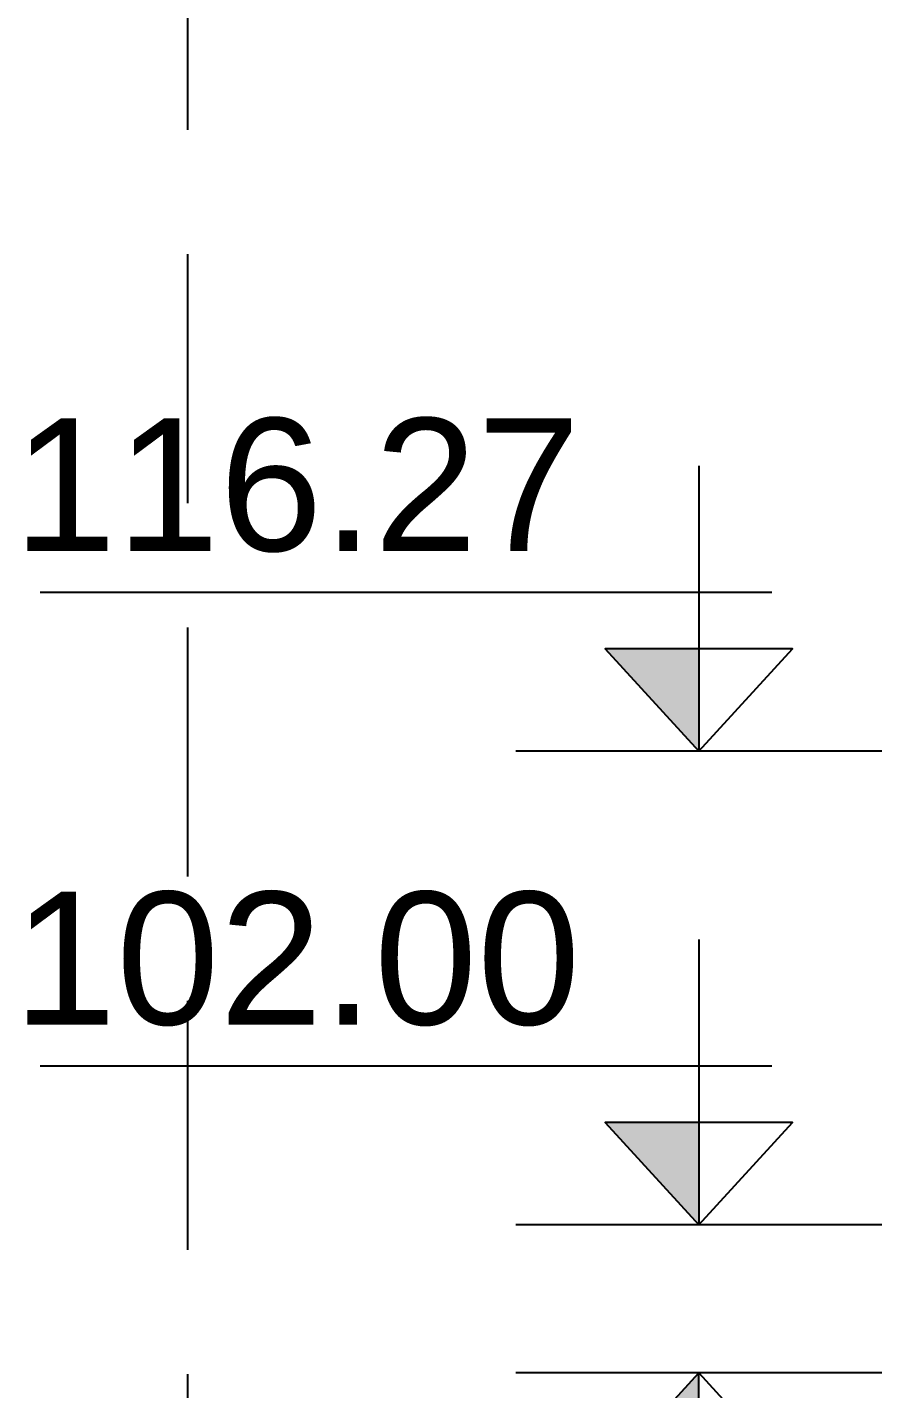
# Model space of a CAD drawing. Header units: inches. Extents: x 444671 to 463716, y 1783086 to 1794968.
# Drawn here: x 457367.65 to 457393.4, y 1787135.42 to 1787176.44 of the extents above; entities that cross this region are included whole.
import ezdxf
from ezdxf.enums import TextEntityAlignment as Align

# ---------------------------------------------------------------- set-up
doc = ezdxf.new("R2010")
doc.units = ezdxf.units.IN
doc.header["$MEASUREMENT"] = 0
doc.linetypes.add('HIDDEN', pattern=[0.375, 0.25, -0.125])
for name, color, linetype in [('Dong', 252, 'HIDDEN'), ('Khung_bang', 140, 'Continuous'), ('Text', 3, 'Continuous')]:
    doc.layers.add(name, color=color, linetype=linetype)
doc.styles.add('VNARIAL', font='')
doc.styles.get('VNARIAL').set_extended_font_data('.VnArial')

# ---------------------------------------------------------------- blocks, each defined once
blk = doc.blocks.new('CD2')
at = {"layer": 'Khung_bang'}
blk.add_hatch(color=256, dxfattribs=at).paths.add_polyline_path([(0, 1.4), (0, 0), (1.281, 1.4)])
at = {"layer": 'Khung_bang', "ltscale": 29}
for p, q in [((0, 3.9), (0, 0)), ((9, 2.175), (-1, 2.175))]:
    blk.add_line(p, q, dxfattribs=at)
at = {"layer": 'Khung_bang'}
blk.add_line((-2.5, 0), (2.5, 0), dxfattribs=at)
blk.add_lwpolyline([(0, 0), (-1.281, 1.4), (1.281, 1.4)], close=True, dxfattribs=at)

msp = doc.modelspace()

# ---------------------------------------------------------------- linework, layer by layer
at = {"layer": 'Dong', "ltscale": 30}
msp.add_line((457372.4938, 1787038.3548), (457372.4938, 1787357.755), dxfattribs=at)

# ---------------------------------------------------------------- block references
at = {"layer": 'Text', "linetype": 'ByBlock', "xscale": -2.205000000074506, "yscale": 2.205000000074506, "zscale": 2.205}
for p in [(457387.8831, 1787154.6248), (457387.8831, 1787140.3548)]:
    msp.add_blockref('CD2', p, dxfattribs=at)
at = {"layer": 'Text', "linetype": 'ByBlock', "xscale": 2.205000000074506, "yscale": 2.205000000074506, "zscale": 2.205, "rotation": 180}
msp.add_blockref('CD2', (457387.8831, 1787135.8959), dxfattribs=at)

# ---------------------------------------------------------------- texts
at = {"layer": 'Text', "linetype": 'ByBlock', "style": 'VNARIAL'}
for s, p in [('116.27', (457367.2265, 1787162.6622)), ('102.00', (457367.2265, 1787148.3922))]:
    msp.add_text(s, height=4, dxfattribs=at).set_placement(p, align=Align.MIDDLE_LEFT)

doc.saveas('drawing.dxf')
